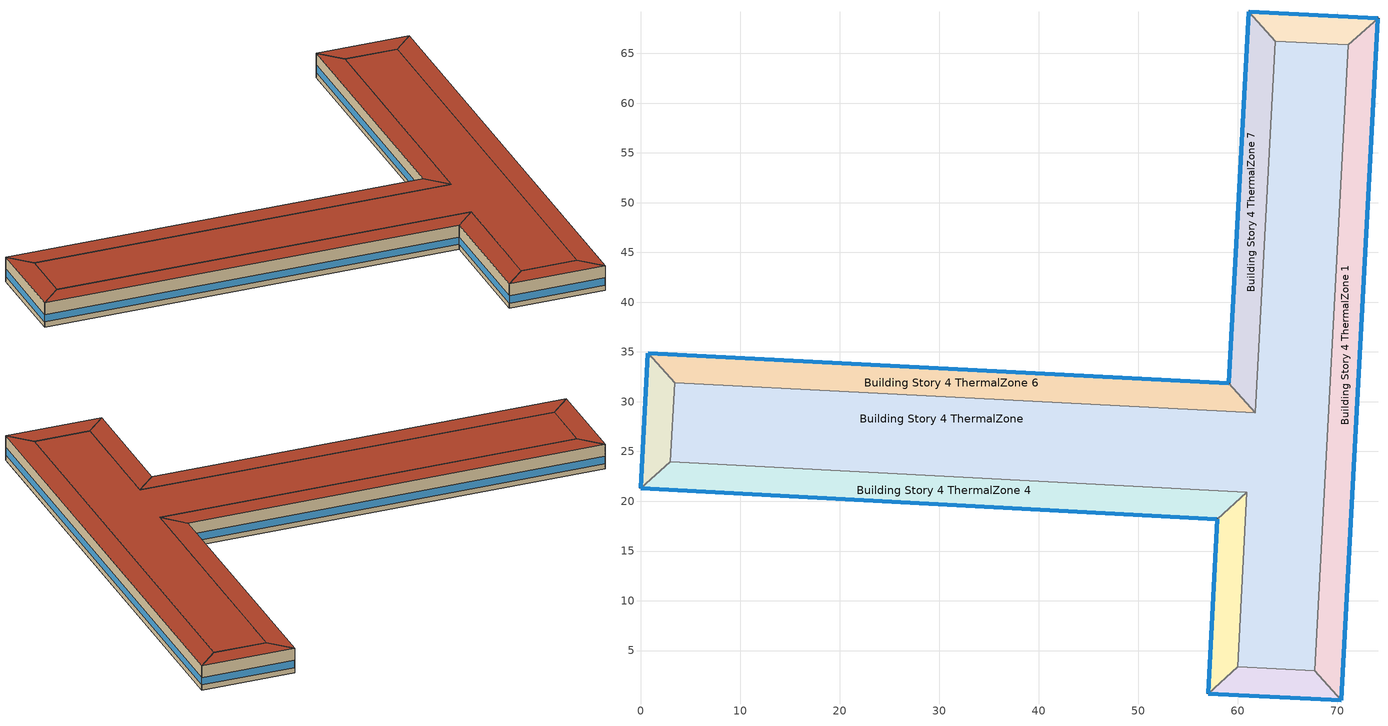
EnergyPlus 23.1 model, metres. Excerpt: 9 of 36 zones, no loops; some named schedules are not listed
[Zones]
Building Story 4 ThermalZone
 floor adiabatic (Typical Interior Ceiling): 71.13,65.85 67.74,2.97 59.99,3.35 60.92,20.89 2.98,23.99 3.43,31.9 61.79,28.9 63.8,66.22 z10.8
 wall adiabatic (Typical Interior Wall): 67.74,2.97 71.13,65.85 63.8,66.22 61.79,28.9 3.43,31.9 2.98,23.99 60.92,20.89 59.99,3.35 67.74,2.97 z10.8:14.4
 roof outside (Typical IEAD Roof R-31.25): 63.8,66.22 61.79,28.9 3.43,31.9 2.98,23.99 60.92,20.89 59.99,3.35 67.74,2.97 71.13,65.85 z14.4
Building Story 4 ThermalZone 1
 floor adiabatic (Typical Interior Ceiling): 74.1,68.52 70.42,0 67.74,2.97 71.13,65.85 z10.8
 wall outside (Typical Insulated Steel Framed Exterior Wall R-20.41): 70.42,0 74.1,68.52 z10.8:14.4
 wall adiabatic (Typical Interior Wall): 74.1,68.52 71.13,65.85 67.74,2.97 70.42,0 z10.8:14.4
 window (U 0.48 SHGC 0.40 Dbl Ref-D Clr 6mm/13mm): 70.42,0.03 74.1,68.5 z11.56:12.64
 roof outside (Typical IEAD Roof R-31.25): 71.13,65.85 67.74,2.97 70.42,0 74.1,68.52 z14.4
Building Story 4 ThermalZone 2
 floor adiabatic (Typical Interior Ceiling): 70.42,0 57.02,0.67 59.99,3.35 67.74,2.97 z10.8
 wall outside (Typical Insulated Steel Framed Exterior Wall R-20.41): 57.02,0.67 70.42,0 z10.8:14.4
 wall adiabatic (Typical Interior Wall): 70.42,0 67.74,2.97 59.99,3.35 57.02,0.67 z10.8:14.4
 window (U 0.48 SHGC 0.40 Dbl Ref-D Clr 6mm/13mm): 57.05,0.67 70.4,0 z11.56:12.65
 roof outside (Typical IEAD Roof R-31.25): 67.74,2.97 59.99,3.35 57.02,0.67 70.42,0 z14.4
Building Story 4 ThermalZone 3
 floor adiabatic (Typical Interior Ceiling): 57.02,0.67 57.94,18.21 60.92,20.89 59.99,3.35 z10.8
 wall outside (Typical Insulated Steel Framed Exterior Wall R-20.41): 57.94,18.21 57.02,0.67 z10.8:14.4
 wall adiabatic (Typical Interior Wall): 57.02,0.67 59.99,3.35 60.92,20.89 57.94,18.21 z10.8:14.4
 window (U 0.48 SHGC 0.40 Dbl Ref-D Clr 6mm/13mm): 57.94,18.19 57.02,0.69 z11.56:12.65
 roof outside (Typical IEAD Roof R-31.25): 59.99,3.35 60.92,20.89 57.94,18.21 57.02,0.67 z14.4
Building Story 4 ThermalZone 4
 floor adiabatic (Typical Interior Ceiling): 57.94,18.21 0,21.32 2.98,23.99 60.92,20.89 z10.8
 wall outside (Typical Insulated Steel Framed Exterior Wall R-20.41): 0,21.32 57.94,18.21 z10.8:14.4
 wall adiabatic (Typical Interior Wall): 57.94,18.21 60.92,20.89 2.98,23.99 0,21.32 z10.8:14.4
 window (U 0.48 SHGC 0.40 Dbl Ref-D Clr 6mm/13mm): 0.03,21.32 57.92,18.22 z11.56:12.64
 roof outside (Typical IEAD Roof R-31.25): 60.92,20.89 2.98,23.99 0,21.32 57.94,18.21 z14.4
Building Story 4 ThermalZone 5
 floor adiabatic (Typical Interior Ceiling): 0,21.32 0.75,34.87 3.43,31.9 2.98,23.99 z10.8
 wall outside (Typical Insulated Steel Framed Exterior Wall R-20.41): 0.75,34.87 0,21.32 z10.8:14.4
 wall adiabatic (Typical Interior Wall): 0,21.32 2.98,23.99 3.43,31.9 0.75,34.87 z10.8:14.4
 window (U 0.48 SHGC 0.40 Dbl Ref-D Clr 6mm/13mm): 0.75,34.85 0,21.35 z11.56:12.65
 roof outside (Typical IEAD Roof R-31.25): 2.98,23.99 3.43,31.9 0.75,34.87 0,21.32 z14.4
Building Story 4 ThermalZone 6
 floor adiabatic (Typical Interior Ceiling): 0.75,34.87 59.12,31.87 61.79,28.9 3.43,31.9 z10.8
 wall outside (Typical Insulated Steel Framed Exterior Wall R-20.41): 59.12,31.87 0.75,34.87 z10.8:14.4
 wall adiabatic (Typical Interior Wall): 0.75,34.87 3.43,31.9 61.79,28.9 59.12,31.87 z10.8:14.4
 window (U 0.48 SHGC 0.40 Dbl Ref-D Clr 6mm/13mm): 59.09,31.88 0.78,34.87 z11.56:12.64
 roof outside (Typical IEAD Roof R-31.25): 3.43,31.9 61.79,28.9 59.12,31.87 0.75,34.87 z14.4
Building Story 4 ThermalZone 7
 floor adiabatic (Typical Interior Ceiling): 59.12,31.87 61.13,69.19 63.8,66.22 61.79,28.9 z10.8
 wall outside (Typical Insulated Steel Framed Exterior Wall R-20.41): 61.13,69.19 59.12,31.87 z10.8:14.4
 wall adiabatic (Typical Interior Wall): 59.12,31.87 61.79,28.9 63.8,66.22 61.13,69.19 z10.8:14.4
 window (U 0.48 SHGC 0.40 Dbl Ref-D Clr 6mm/13mm): 61.12,69.17 59.12,31.9 z11.56:12.64
 roof outside (Typical IEAD Roof R-31.25): 61.79,28.9 63.8,66.22 61.13,69.19 59.12,31.87 z14.4
Building Story 4 ThermalZone 8
 floor adiabatic (Typical Interior Ceiling): 61.13,69.19 74.1,68.52 71.13,65.85 63.8,66.22 z10.8
 wall outside (Typical Insulated Steel Framed Exterior Wall R-20.41): 74.1,68.52 61.13,69.19 z10.8:14.4
 wall adiabatic (Typical Interior Wall): 61.13,69.19 63.8,66.22 71.13,65.85 74.1,68.52 z10.8:14.4
 window (U 0.48 SHGC 0.40 Dbl Ref-D Clr 6mm/13mm): 74.08,68.53 61.15,69.19 z11.56:12.65
 roof outside (Typical IEAD Roof R-31.25): 63.8,66.22 71.13,65.85 74.1,68.52 61.13,69.19 z14.4
[Building]
bld_24: Terrain=City
[Site:Location]
Laramie General Brees Field_WY_USA: Latitude {deg}=41.3137; Longitude {deg}=-105.578; Time Zone {hr}=-7; Elevation {m}=2215
[Site:GroundTemperature:FCfactorMethod]
8.6, 2.8, -4.1, -8.8, -2.2, 0.3, 6.7, 10.1, 16.5, 20.6, 19.2, 14.7
[Site:WaterMainsTemperature]
Calculation Method=Correlation; Annual Average Outdoor Air Temperature {C}=8.96667; Maximum Difference In Monthly Average Outdoor Air Temperatures {deltaC}=26.2
[SizingPeriod:DesignDay] Day of Month=21; Dry-Bulb Temperature Range Modifier Type=DefaultMultipliers; Humidity Condition Type=Wetbulb; Barometric Pressure {Pa}=98769; Rain Indicator=No; Snow Indicator=No; Daylight Saving Time Indicator=No; Begin Environment Reset Mode=FullResetAtBeginEnvironment
Name | Month | Day Type | Maximum Dry-Bulb Temperature {C} | Daily Dry-Bulb Temperature Range {deltaC} | Wetbulb or DewPoint at Maximum Dry-Bulb {C} | Wind Speed {m/s} | Wind Direction {deg} | Solar Model Indicator | ASHRAE Clear Sky Optical Depth for Beam Irradiance (taub) | ASHRAE Clear Sky Optical Depth for Diffuse Irradiance (taud) | Sky Clearness
Buffalo Niagara Intl Ap Ann Clg .4% Condns DB=>MWB 1 | 7 | SummerDesignDay | 30.3 | 9.3 | 21.8 | 5.7 | 240 | ASHRAETau | 0.462 | 2.001
Buffalo Niagara Intl Ap Ann Clg .4% Condns WB=>MDB 1 | 7 | SummerDesignDay | 27.8 | 9.3 | 23.8 | 5.7 | 240 | ASHRAETau | 0.462 | 2.001
Buffalo Niagara Intl Ap Ann Htg 99.6% Condns DB 1 | 1 | WinterDesignDay | -16.3 | 0 | -16.3 | 5.1 | 270 | ASHRAEClearSky |  |  | 0
[Material] Thermal Absorptance=0.9; Solar Absorptance=0.7
Name | Roughness | Thickness {m} | Conductivity {W/m-K} | Density {kg/m3} | Specific Heat {J/kg-K} | Visible Absorptance
100mm Normalweight concrete floor | MediumRough | 0.1016 | 2.31045 | 2322 | 832.557 | 0.7
25mm Stucco | Smooth | 0.0254 | 0.72 | 1856 | 840 | 0.7
5/8 in. Gypsum Board | MediumSmooth | 0.0159 | 0.16 | 800 | 1090 | 0.7
G01 13mm gypsum board | Smooth | 0.0127 | 0.160031 | 800.001 | 1090.73 | 0.5
Metal Roof Surface | Smooth | 0.0008 | 45.28 | 7824 | 500 | 0.7
Roof Membrane | VeryRough | 0.0095 | 0.16 | 1121.29 | 1460 | 0.7
Std Wood 6inch 1; Std Wood 6inch 2 | MediumSmooth | 0.15 | 0.12 | 540 | 1210 | 0.7
[Material:NoMass] Roughness=Smooth; Thermal Absorptance=0.9; Solar Absorptance=0.7
Name | Thermal Resistance {m2-K/W} | Visible Absorptance
CP02 CARPET PAD | 0.21648 | 0.8
Typical Insulation R-18.23 | 3.21036 | 0.7
Typical Insulation R-30.13 | 5.30668 | 0.7
[WindowMaterial:Gas]
AIR 13MM: Gas Type=Air; Thickness {m}=0.0127
[WindowMaterial:Glazing] Optical Data Type=SpectralAverage; Thickness {m}=0.006; Infrared Transmittance at Normal Incidence=0; Front Side Infrared Hemispherical Emissivity=0.84; Conductivity {W/m-K}=0.9; Dirt Correction Factor for Solar and Visible Transmittance=1; Solar Diffusing=No
Name | Solar Transmittance at Normal Incidence | Front Side Solar Reflectance at Normal Incidence | Back Side Solar Reflectance at Normal Incidence | Visible Transmittance at Normal Incidence | Front Side Visible Reflectance at Normal Incidence | Back Side Visible Reflectance at Normal Incidence | Back Side Infrared Hemispherical Emissivity
CLEAR 6MM | 0.775 | 0.071 | 0.071 | 0.881 | 0.08 | 0.08 | 0.84
REF D CLEAR 6MM | 0.429 | 0.308 | 0.379 | 0.334 | 0.453 | 0.505 | 0.82
[Construction]
InteriorFurnishings 1: Std Wood 6inch 1
InteriorFurnishings 2: Std Wood 6inch 2
Typical IEAD Roof R-31.25: Roof Membrane, Typical Insulation R-30.13, Metal Roof Surface
Typical Insulated Steel Framed Exterior Wall R-20.41: 25mm Stucco, 5/8 in. Gypsum Board, Typical Insulation R-18.23, 5/8 in. Gypsum Board
Typical Interior Ceiling: CP02 CARPET PAD, 100mm Normalweight concrete floor
Typical Interior Wall: G01 13mm gypsum board, G01 13mm gypsum board
U 0.48 SHGC 0.40 Dbl Ref-D Clr 6mm/13mm: REF D CLEAR 6MM, AIR 13MM, CLEAR 6MM
[Zone] Multiplier=1; Part of Total Floor Area=Yes
Building Story 4 ThermalZone; Building Story 4 ThermalZone 1; Building Story 4 ThermalZone 2; Building Story 4 ThermalZone 3; Building Story 4 ThermalZone 4; Building Story 4 ThermalZone 5; Building Story 4 ThermalZone 6; Building Story 4 ThermalZone 7; Building Story 4 ThermalZone 8
[Space] Space Type=Story Top Blended Space Type
Name | Zone
Building Story 4 Space | Building Story 4 ThermalZone
Building Story 4 Space 1 | Building Story 4 ThermalZone 1
Building Story 4 Space 2 | Building Story 4 ThermalZone 2
Building Story 4 Space 3 | Building Story 4 ThermalZone 3
Building Story 4 Space 4 | Building Story 4 ThermalZone 4
Building Story 4 Space 5 | Building Story 4 ThermalZone 5
Building Story 4 Space 6 | Building Story 4 ThermalZone 6
Building Story 4 Space 7 | Building Story 4 ThermalZone 7
Building Story 4 Space 8 | Building Story 4 ThermalZone 8
[SpaceList]
Story Top Blended Space Type: Building Story 4 Space 3, Building Story 4 Space 6, Building Story 4 Space 2, Building Story 4 Space 4, Building Story 4 Space 5, Building Story 4 Space, Building Story 4 Space 1, Building Story 4 Space 7, Building Story 4 Space 8
[InternalMass]
Name | Construction | Zone or ZoneList | Space or SpaceList | Surface Area {m2}
Building Story 4 Space 3 Office WholeBuilding - Lg Office A  - Story Top Mass; Building Story 4 Space 3 Office WholeBuilding - Lg Office C  - Story Top Mass | InteriorFurnishings 1 | Building Story 4 ThermalZone 3 | Building Story 4 Space 3 | 11.0555
Building Story 4 Space 6 Office WholeBuilding - Lg Office A  - Story Top Mass; Building Story 4 Space 6 Office WholeBuilding - Lg Office C  - Story Top Mass | InteriorFurnishings 1 | Building Story 4 ThermalZone 6 | Building Story 4 Space 6 | 36.8576
Building Story 4 Space 2 Office WholeBuilding - Lg Office A  - Story Top Mass; Building Story 4 Space 2 Office WholeBuilding - Lg Office C  - Story Top Mass | InteriorFurnishings 1 | Building Story 4 ThermalZone 2 | Building Story 4 Space 2 | 6.66757
Building Story 4 Space 4 Office WholeBuilding - Lg Office A  - Story Top Mass; Building Story 4 Space 4 Office WholeBuilding - Lg Office C  - Story Top Mass | InteriorFurnishings 1 | Building Story 4 ThermalZone 4 | Building Story 4 Space 4 | 36.5251
Building Story 4 Space 5 Office WholeBuilding - Lg Office A  - Story Top Mass; Building Story 4 Space 5 Office WholeBuilding - Lg Office C  - Story Top Mass | InteriorFurnishings 1 | Building Story 4 ThermalZone 5 | Building Story 4 Space 5 | 6.76804
Building Story 4 Space Office WholeBuilding - Lg Office A  - Story Top Mass; Building Story 4 Space Office WholeBuilding - Lg Office C  - Story Top Mass | InteriorFurnishings 1 | Building Story 4 ThermalZone | Building Story 4 Space | 208.414
Building Story 4 Space 1 Office WholeBuilding - Lg Office A  - Story Top Mass; Building Story 4 Space 1 Office WholeBuilding - Lg Office C  - Story Top Mass | InteriorFurnishings 1 | Building Story 4 ThermalZone 1 | Building Story 4 Space 1 | 41.4422
Building Story 4 Space 7 Office WholeBuilding - Lg Office A  - Story Top Mass; Building Story 4 Space 7 Office WholeBuilding - Lg Office C  - Story Top Mass | InteriorFurnishings 1 | Building Story 4 ThermalZone 7 | Building Story 4 Space 7 | 23.558
Building Story 4 Space 8 Office WholeBuilding - Lg Office A  - Story Top Mass; Building Story 4 Space 8 Office WholeBuilding - Lg Office C  - Story Top Mass | InteriorFurnishings 1 | Building Story 4 ThermalZone 8 | Building Story 4 Space 8 | 6.40173
Building Story 4 Space 3 Office WholeBuilding - Lg Office A end_a - Story Top Mass; Building Story 4 Space 3 Office WholeBuilding - Lg Office A end_b - Story Top Mass; Building Story 4 Space 3 Office WholeBuilding - Lg Office C end_a - Story Top Mass; Building Story 4 Space 3 Office WholeBuilding - Lg Office C end_b - Story Top Mass | InteriorFurnishings 1 | Building Story 4 ThermalZone 3 | Building Story 4 Space 3 | 1.22373
Building Story 4 Space 6 Office WholeBuilding - Lg Office A end_a - Story Top Mass; Building Story 4 Space 6 Office WholeBuilding - Lg Office A end_b - Story Top Mass; Building Story 4 Space 6 Office WholeBuilding - Lg Office C end_a - Story Top Mass; Building Story 4 Space 6 Office WholeBuilding - Lg Office C end_b - Story Top Mass | InteriorFurnishings 1 | Building Story 4 ThermalZone 6 | Building Story 4 Space 6 | 4.07976
Building Story 4 Space 2 Office WholeBuilding - Lg Office A end_a - Story Top Mass; Building Story 4 Space 2 Office WholeBuilding - Lg Office A end_b - Story Top Mass; Building Story 4 Space 2 Office WholeBuilding - Lg Office C end_a - Story Top Mass; Building Story 4 Space 2 Office WholeBuilding - Lg Office C end_b - Story Top Mass | InteriorFurnishings 1 | Building Story 4 ThermalZone 2 | Building Story 4 Space 2 | 0.738032
Building Story 4 Space 4 Office WholeBuilding - Lg Office A end_a - Story Top Mass; Building Story 4 Space 4 Office WholeBuilding - Lg Office A end_b - Story Top Mass; Building Story 4 Space 4 Office WholeBuilding - Lg Office C end_a - Story Top Mass; Building Story 4 Space 4 Office WholeBuilding - Lg Office C end_b - Story Top Mass | InteriorFurnishings 1 | Building Story 4 ThermalZone 4 | Building Story 4 Space 4 | 4.04296
Building Story 4 Space 5 Office WholeBuilding - Lg Office A end_a - Story Top Mass; Building Story 4 Space 5 Office WholeBuilding - Lg Office A end_b - Story Top Mass; Building Story 4 Space 5 Office WholeBuilding - Lg Office C end_a - Story Top Mass; Building Story 4 Space 5 Office WholeBuilding - Lg Office C end_b - Story Top Mass | InteriorFurnishings 1 | Building Story 4 ThermalZone 5 | Building Story 4 Space 5 | 0.749153
Building Story 4 Space Office WholeBuilding - Lg Office A end_a - Story Top Mass; Building Story 4 Space Office WholeBuilding - Lg Office A end_b - Story Top Mass; Building Story 4 Space Office WholeBuilding - Lg Office C end_a - Story Top Mass; Building Story 4 Space Office WholeBuilding - Lg Office C end_b - Story Top Mass | InteriorFurnishings 1 | Building Story 4 ThermalZone | Building Story 4 Space | 23.0693
Building Story 4 Space 1 Office WholeBuilding - Lg Office A end_a - Story Top Mass; Building Story 4 Space 1 Office WholeBuilding - Lg Office A end_b - Story Top Mass; Building Story 4 Space 1 Office WholeBuilding - Lg Office C end_a - Story Top Mass; Building Story 4 Space 1 Office WholeBuilding - Lg Office C end_b - Story Top Mass | InteriorFurnishings 1 | Building Story 4 ThermalZone 1 | Building Story 4 Space 1 | 4.58723
Building Story 4 Space 7 Office WholeBuilding - Lg Office A end_a - Story Top Mass; Building Story 4 Space 7 Office WholeBuilding - Lg Office A end_b - Story Top Mass; Building Story 4 Space 7 Office WholeBuilding - Lg Office C end_a - Story Top Mass; Building Story 4 Space 7 Office WholeBuilding - Lg Office C end_b - Story Top Mass | InteriorFurnishings 1 | Building Story 4 ThermalZone 7 | Building Story 4 Space 7 | 2.60763
Building Story 4 Space 8 Office WholeBuilding - Lg Office A end_a - Story Top Mass; Building Story 4 Space 8 Office WholeBuilding - Lg Office A end_b - Story Top Mass; Building Story 4 Space 8 Office WholeBuilding - Lg Office C end_a - Story Top Mass; Building Story 4 Space 8 Office WholeBuilding - Lg Office C end_b - Story Top Mass | InteriorFurnishings 1 | Building Story 4 ThermalZone 8 | Building Story 4 Space 8 | 0.708606
Building Story 4 Space 3 Office WholeBuilding - Lg Office B  - Story Top Mass | InteriorFurnishings 1 | Building Story 4 ThermalZone 3 | Building Story 4 Space 3 | 59.2149
Building Story 4 Space 6 Office WholeBuilding - Lg Office B  - Story Top Mass | InteriorFurnishings 1 | Building Story 4 ThermalZone 6 | Building Story 4 Space 6 | 197.416
Building Story 4 Space 2 Office WholeBuilding - Lg Office B  - Story Top Mass | InteriorFurnishings 1 | Building Story 4 ThermalZone 2 | Building Story 4 Space 2 | 35.7126
Building Story 4 Space 4 Office WholeBuilding - Lg Office B  - Story Top Mass | InteriorFurnishings 1 | Building Story 4 ThermalZone 4 | Building Story 4 Space 4 | 195.635
Building Story 4 Space 5 Office WholeBuilding - Lg Office B  - Story Top Mass | InteriorFurnishings 1 | Building Story 4 ThermalZone 5 | Building Story 4 Space 5 | 36.2508
Building Story 4 Space Office WholeBuilding - Lg Office B  - Story Top Mass | InteriorFurnishings 1 | Building Story 4 ThermalZone | Building Story 4 Space | 1116.3
Building Story 4 Space 1 Office WholeBuilding - Lg Office B  - Story Top Mass | InteriorFurnishings 1 | Building Story 4 ThermalZone 1 | Building Story 4 Space 1 | 221.972
Building Story 4 Space 7 Office WholeBuilding - Lg Office B  - Story Top Mass | InteriorFurnishings 1 | Building Story 4 ThermalZone 7 | Building Story 4 Space 7 | 126.181
Building Story 4 Space 8 Office WholeBuilding - Lg Office B  - Story Top Mass | InteriorFurnishings 1 | Building Story 4 ThermalZone 8 | Building Story 4 Space 8 | 34.2888
Building Story 4 Space 3 Office WholeBuilding - Lg Office B end_a - Story Top Mass; Building Story 4 Space 3 Office WholeBuilding - Lg Office B end_b - Story Top Mass | InteriorFurnishings 1 | Building Story 4 ThermalZone 3 | Building Story 4 Space 3 | 6.55448
Building Story 4 Space 6 Office WholeBuilding - Lg Office B end_a - Story Top Mass; Building Story 4 Space 6 Office WholeBuilding - Lg Office B end_b - Story Top Mass | InteriorFurnishings 1 | Building Story 4 ThermalZone 6 | Building Story 4 Space 6 | 21.8519
Building Story 4 Space 2 Office WholeBuilding - Lg Office B end_a - Story Top Mass; Building Story 4 Space 2 Office WholeBuilding - Lg Office B end_b - Story Top Mass | InteriorFurnishings 1 | Building Story 4 ThermalZone 2 | Building Story 4 Space 2 | 3.95302
Building Story 4 Space 4 Office WholeBuilding - Lg Office B end_a - Story Top Mass; Building Story 4 Space 4 Office WholeBuilding - Lg Office B end_b - Story Top Mass | InteriorFurnishings 1 | Building Story 4 ThermalZone 4 | Building Story 4 Space 4 | 21.6548
Building Story 4 Space 5 Office WholeBuilding - Lg Office B end_a - Story Top Mass; Building Story 4 Space 5 Office WholeBuilding - Lg Office B end_b - Story Top Mass | InteriorFurnishings 1 | Building Story 4 ThermalZone 5 | Building Story 4 Space 5 | 4.01259
Building Story 4 Space Office WholeBuilding - Lg Office B end_a - Story Top Mass; Building Story 4 Space Office WholeBuilding - Lg Office B end_b - Story Top Mass | InteriorFurnishings 1 | Building Story 4 ThermalZone | Building Story 4 Space | 123.563
Building Story 4 Space 1 Office WholeBuilding - Lg Office B end_a - Story Top Mass; Building Story 4 Space 1 Office WholeBuilding - Lg Office B end_b - Story Top Mass | InteriorFurnishings 1 | Building Story 4 ThermalZone 1 | Building Story 4 Space 1 | 24.57
Building Story 4 Space 7 Office WholeBuilding - Lg Office B end_a - Story Top Mass; Building Story 4 Space 7 Office WholeBuilding - Lg Office B end_b - Story Top Mass | InteriorFurnishings 1 | Building Story 4 ThermalZone 7 | Building Story 4 Space 7 | 13.9669
Building Story 4 Space 8 Office WholeBuilding - Lg Office B end_a - Story Top Mass; Building Story 4 Space 8 Office WholeBuilding - Lg Office B end_b - Story Top Mass | InteriorFurnishings 1 | Building Story 4 ThermalZone 8 | Building Story 4 Space 8 | 3.79542
Building Story 4 Space Mass | InteriorFurnishings 2 | Building Story 4 ThermalZone | Building Story 4 Space | 1872.53
Building Story 4 Space 1 Mass | InteriorFurnishings 2 | Building Story 4 ThermalZone 1 | Building Story 4 Space 1 | 372.345
Building Story 4 Space 2 Mass | InteriorFurnishings 2 | Building Story 4 ThermalZone 2 | Building Story 4 Space 2 | 59.906
Building Story 4 Space 3 Mass | InteriorFurnishings 2 | Building Story 4 ThermalZone 3 | Building Story 4 Space 3 | 99.3297
Building Story 4 Space 4 Mass | InteriorFurnishings 2 | Building Story 4 ThermalZone 4 | Building Story 4 Space 4 | 328.166
Building Story 4 Space 5 Mass | InteriorFurnishings 2 | Building Story 4 ThermalZone 5 | Building Story 4 Space 5 | 60.8087
Building Story 4 Space 6 Mass | InteriorFurnishings 2 | Building Story 4 ThermalZone 6 | Building Story 4 Space 6 | 331.154
Building Story 4 Space 7 Mass | InteriorFurnishings 2 | Building Story 4 ThermalZone 7 | Building Story 4 Space 7 | 211.661
Building Story 4 Space 8 Mass | InteriorFurnishings 2 | Building Story 4 ThermalZone 8 | Building Story 4 Space 8 | 57.5175
[Lights]
Office WholeBuilding - Lg Office Lights 2: Zone or ZoneList or Space or SpaceList=Story Top Blended Space Type; Schedule=OfficeLarge BLDG_LIGHT_SCH_2013; Design Level Calculation Method=Watts/Area; Watts per Zone Floor Area {W/m2}=8.82641; Return Air Fraction=0; Fraction Radiant=0.7; Fraction Visible=0.2; Fraction Replaceable=1
[People]
Office WholeBuilding - Lg Office People 2: Zone or ZoneList or Space or SpaceList=Story Top Blended Space Type; Number of People Schedule=OfficeLarge BLDG_OCC_SCH; Number of People Calculation Method=People/Area; People per Floor Area {person/m2}=0.0538196; Fraction Radiant=0.3; Activity Level Schedule=OfficeLarge ACTIVITY_SCH; Enable ASHRAE 55 Comfort Warnings=Yes; Mean Radiant Temperature Calculation Type=ZoneAveraged; Work Efficiency Schedule=Work Efficiency Schedule; Clothing Insulation Schedule=Clothing Schedule; Air Velocity Schedule=Air Velocity Schedule; Thermal Comfort Model 1 Type=Fanger
[ElectricEquipment]
Office WholeBuilding - Lg Office Elec Equip 2: Zone or ZoneList or Space or SpaceList=Story Top Blended Space Type; Schedule=OfficeLarge BLDG_EQUIP_SCH; Design Level Calculation Method=Watts/Area; Watts per Zone Floor Area {W/m2}=8.07007; Fraction Latent=0; Fraction Radiant=0.5; Fraction Lost=0
[ZoneInfiltration:DesignFlowRate] Zone or ZoneList or Space or SpaceList=Story Top Blended Space Type; Schedule=Always On Discrete; Design Flow Rate Calculation Method=Flow/ExteriorArea; Constant Term Coefficient=0; Temperature Term Coefficient=0; Velocity Term Coefficient=0.224; Velocity Squared Term Coefficient=0
Name | Flow Rate per Exterior Surface Area {m3/s-m2}
Office WholeBuilding - Lg Office A  - Story Top Infiltration; Office WholeBuilding - Lg Office C  - Story Top Infiltration | 3.24575e-05
Office WholeBuilding - Lg Office A end_a - Story Top Infiltration; Office WholeBuilding - Lg Office A end_b - Story Top Infiltration; Office WholeBuilding - Lg Office C end_a - Story Top Infiltration; Office WholeBuilding - Lg Office C end_b - Story Top Infiltration | 7.18543e-06
Office WholeBuilding - Lg Office B end_a - Story Top Infiltration; Office WholeBuilding - Lg Office B end_b - Story Top Infiltration | 1.92432e-05
[Daylighting:Controls] Lighting Control Type=Stepped; Minimum Input Power Fraction for Continuous or ContinuousOff Dimming Control=0.3; Minimum Light Output Fraction for Continuous or ContinuousOff Dimming Control=0.2; Number of Stepped Control Steps=3; Probability Lighting will be Reset When Needed in Manual Stepped Control=1; Glare Calculation Azimuth Angle of View Direction Clockwise from Zone y-Axis {deg}=-0; Maximum Allowable Discomfort Glare Index=22; Illuminance Setpoint at Reference Point 1 {lux}=377
Name | Zone or Space | Glare Calculation Daylighting Reference Point | Daylighting Reference Point 1 | Fraction of Lights Controlled by Reference Point 1 | Daylighting Reference Point 2 | Fraction of Lights Controlled by Reference Point 2 | Illuminance Setpoint at Reference Point 2 {lux}
Building Story 4 ThermalZone 1 DaylightingControls | Building Story 4 ThermalZone 1 | Building Story 4 Space 1 Daylt Sensor 1 | Building Story 4 Space 1 Daylt Sensor 1 | 0.449 | Building Story 4 Space 1 Daylt Sensor 2 | 0.108 | 377
Building Story 4 ThermalZone 2 DaylightingControls | Building Story 4 ThermalZone 2 | Building Story 4 Space 2 Daylt Sensor 1 | Building Story 4 Space 2 Daylt Sensor 1 | 0.485
Building Story 4 ThermalZone 3 DaylightingControls | Building Story 4 ThermalZone 3 | Building Story 4 Space 3 Daylt Sensor 1 | Building Story 4 Space 3 Daylt Sensor 1 | 0.438 | Building Story 4 Space 3 Daylt Sensor 2 | 0.102 | 377
Building Story 4 ThermalZone 4 DaylightingControls | Building Story 4 ThermalZone 4 | Building Story 4 Space 4 Daylt Sensor 1 | Building Story 4 Space 4 Daylt Sensor 1 | 0.441 | Building Story 4 Space 4 Daylt Sensor 2 | 0.109 | 377
Building Story 4 ThermalZone 5 DaylightingControls | Building Story 4 ThermalZone 5 | Building Story 4 Space 5 Daylt Sensor 1 | Building Story 4 Space 5 Daylt Sensor 1 | 0.484
Building Story 4 ThermalZone 6 DaylightingControls | Building Story 4 ThermalZone 6 | Building Story 4 Space 6 Daylt Sensor 1 | Building Story 4 Space 6 Daylt Sensor 1 | 0.44 | Building Story 4 Space 6 Daylt Sensor 2 | 0.109 | 377
Building Story 4 ThermalZone 7 DaylightingControls | Building Story 4 ThermalZone 7 | Building Story 4 Space 7 Daylt Sensor 1 | Building Story 4 Space 7 Daylt Sensor 1 | 0.44 | Building Story 4 Space 7 Daylt Sensor 2 | 0.107 | 377
Building Story 4 ThermalZone 8 DaylightingControls | Building Story 4 ThermalZone 8 | Building Story 4 Space 8 Daylt Sensor 1 | Building Story 4 Space 8 Daylt Sensor 1 | 0.487
[AvailabilityManager:NightCycle] Applicability Schedule=Always On Discrete; Control Type=CycleOnAny; Thermostat Tolerance {deltaC}=1.9999; Cycling Run Time Control Type=Thermostat; Cycling Run Time {s}=1800
Name | Fan Schedule
Availability Manager Night Cycle 1 | 9 Zone PVAV Occ Sch
Availability Manager Night Cycle 2 | 9 Zone PVAV 1 Occ Sch
Availability Manager Night Cycle 3 | 9 Zone PVAV 2 Occ Sch
Availability Manager Night Cycle 4 | 9 Zone PVAV 3 Occ Sch
[AvailabilityManager:Scheduled] Schedule=Always On Discrete
9 Zone PVAV OA System Availability Manager; 9 Zone PVAV 1 OA System Availability Manager; 9 Zone PVAV 2 OA System Availability Manager; 9 Zone PVAV 3 OA System Availability Manager
[Exterior:Lights] Control Option=AstronomicalClock
Name | Schedule | Design Level {W}
Building Facades | Schedule Ruleset 1 | 827.569
Main Entries | Schedule Ruleset 2 | 350.654
Other Doors | Schedule Ruleset 2 | 331.66
Parking Areas and Drives | Schedule Ruleset 2 | 6977.51
[EnergyManagementSystem:Sensor]
Name | Output:Variable or Output:Meter Index Key | Output:Variable or Output:Meter
Ele_Sen | Whole Building | Facility Total Purchased Electricity Energy
Fut_Sen | NYSTc 2030 Future Hourly Emissions Sch | Schedule Value
His_Sen | New York 2019 Historical Hourly Emissions Sch | Schedule Value
Mains_Water_Temp_Sen | Environment | Site Mains Water Temperature
OAT; OAT_1; OAT_2; OAT_3 | Environment | Site Outdoor Air Drybulb Temperature
[EnergyManagementSystem:Actuator] Actuated Component Control Type=Schedule Value
Name | Actuated Component Unique | Actuated Component Type
Mains_Water_Temp_Act | Mains Water Temperature | Schedule:Constant
SYS9ZonePVAV1ClgSch0; SYS9ZonePVAVClgSch0 | SchoolSecondary CLGSETP_SCH_NO_SETBACK | Schedule:Year
SYS9ZonePVAV1HtgSch0 | SchoolSecondary HTGSETP_SCH_YES_OPTIMUM | Schedule:Year
SYS9ZonePVAV2ClgSch0; SYS9ZonePVAV3ClgSch0 | OfficeLarge CLGSETP_SCH_NO_SETBACK | Schedule:Year
SYS9ZonePVAV2HtgSch0; SYS9ZonePVAV3HtgSch0 | OfficeLarge HTGSETP_SCH_YES_OPTIMUM | Schedule:Year
SYS9ZonePVAVHtgSch0 | SchoolSecondary HTGSETP_SCH_PSZ_AC | Schedule:Year
[EnergyManagementSystem:Program]
Emissions_Calc_Prgm: SET fut_hr_val = Fut_Sen; SET his_hr_val = His_Sen; SET fut_yr_val = 92; SET his_yr_val = 583; SET elec = Ele_Sen; SET conv = 1000000 * 60 * 60; SET conv_kg_mt = 0.001; SET fut_hr = (fut_hr_val * elec / conv) * conv_kg_mt; SET his_hr = (his_hr_val * elec / conv) * conv_kg_mt; SET fut_yr = (fut_yr_val * elec / conv) * conv_kg_mt; SET his_yr = (his_yr_val * elec / conv) * conv_kg_mt; SET fut_hr_intensity = fut_hr * 1000 / 73053.58754124813; SET his_hr_intensity = his_hr * 1000 / 73053.58754124813; SET fut_yr_intensity = fut_yr * 1000 / 73053.58754124813; SET his_yr_intensity = his_yr * 1000 / 73053.58754124813
Mains_Water_Prg: SET Mains_Water_Temp_Act = Mains_Water_Temp_Sen
SYS9ZonePVAV1OptimumStartProg0: IF DaylightSavings==0 && DayOfWeek>1 && Hour==5 && OAT_1<23.9 && OAT_1>1.7; SET SYS9ZonePVAV1ClgSch0 = 29.4; SET SYS9ZonePVAV1HtgSch0 = 15.6; ELSEIF DaylightSavings==0 && DayOfWeek==1 && Hour==7 && OAT_1<23.9 && OAT_1>1.7; SET SYS9ZonePVAV1ClgSch0 = 29.4; SET SYS9ZonePVAV1HtgSch0 = 15.6; ELSEIF DaylightSavings==1 && DayOfWeek>1 && Hour==4 && OAT_1<23.9 && OAT_1>1.7; SET SYS9ZonePVAV1ClgSch0 = 29.4; SET SYS9ZonePVAV1HtgSch0 = 15.6; ELSEIF DaylightSavings==1 && DayOfWeek==1 && Hour==6 && OAT_1<23.9 && OAT_1>1.7; SET SYS9ZonePVAV1ClgSch0 = 29.4; SET SYS9ZonePVAV1HtgSch0 = 15.6; ELSE; SET SYS9ZonePVAV1ClgSch0 = NULL; SET SYS9ZonePVAV1HtgSch0 = NULL; ENDIF
SYS9ZonePVAV2OptimumStartProg0: IF DaylightSavings==0 && DayOfWeek>1 && Hour==5 && OAT_2<23.9 && OAT_2>1.7; SET SYS9ZonePVAV2ClgSch0 = 29.4; SET SYS9ZonePVAV2HtgSch0 = 15.6; ELSEIF DaylightSavings==0 && DayOfWeek==1 && Hour==7 && OAT_2<23.9 && OAT_2>1.7; SET SYS9ZonePVAV2ClgSch0 = 29.4; SET SYS9ZonePVAV2HtgSch0 = 15.6; ELSEIF DaylightSavings==1 && DayOfWeek>1 && Hour==4 && OAT_2<23.9 && OAT_2>1.7; SET SYS9ZonePVAV2ClgSch0 = 29.4; SET SYS9ZonePVAV2HtgSch0 = 15.6; ELSEIF DaylightSavings==1 && DayOfWeek==1 && Hour==6 && OAT_2<23.9 && OAT_2>1.7; SET SYS9ZonePVAV2ClgSch0 = 29.4; SET SYS9ZonePVAV2HtgSch0 = 15.6; ELSE; SET SYS9ZonePVAV2ClgSch0 = NULL; SET SYS9ZonePVAV2HtgSch0 = NULL; ENDIF
SYS9ZonePVAV3OptimumStartProg0: IF DaylightSavings==0 && DayOfWeek>1 && Hour==5 && OAT_3<23.9 && OAT_3>1.7; SET SYS9ZonePVAV3ClgSch0 = 29.4; SET SYS9ZonePVAV3HtgSch0 = 15.6; ELSEIF DaylightSavings==0 && DayOfWeek==1 && Hour==7 && OAT_3<23.9 && OAT_3>1.7; SET SYS9ZonePVAV3ClgSch0 = 29.4; SET SYS9ZonePVAV3HtgSch0 = 15.6; ELSEIF DaylightSavings==1 && DayOfWeek>1 && Hour==4 && OAT_3<23.9 && OAT_3>1.7; SET SYS9ZonePVAV3ClgSch0 = 29.4; SET SYS9ZonePVAV3HtgSch0 = 15.6; ELSEIF DaylightSavings==1 && DayOfWeek==1 && Hour==6 && OAT_3<23.9 && OAT_3>1.7; SET SYS9ZonePVAV3ClgSch0 = 29.4; SET SYS9ZonePVAV3HtgSch0 = 15.6; ELSE; SET SYS9ZonePVAV3ClgSch0 = NULL; SET SYS9ZonePVAV3HtgSch0 = NULL; ENDIF
SYS9ZonePVAVOptimumStartProg0: IF DaylightSavings==0 && DayOfWeek>1 && Hour==5 && OAT<23.9 && OAT>1.7; SET SYS9ZonePVAVClgSch0 = 29.4; SET SYS9ZonePVAVHtgSch0 = 15.6; ELSEIF DaylightSavings==0 && DayOfWeek==1 && Hour==7 && OAT<23.9 && OAT>1.7; SET SYS9ZonePVAVClgSch0 = 29.4; SET SYS9ZonePVAVHtgSch0 = 15.6; ELSEIF DaylightSavings==1 && DayOfWeek>1 && Hour==4 && OAT<23.9 && OAT>1.7; SET SYS9ZonePVAVClgSch0 = 29.4; SET SYS9ZonePVAVHtgSch0 = 15.6; ELSEIF DaylightSavings==1 && DayOfWeek==1 && Hour==6 && OAT<23.9 && OAT>1.7; SET SYS9ZonePVAVClgSch0 = 29.4; SET SYS9ZonePVAVHtgSch0 = 15.6; ELSE; SET SYS9ZonePVAVClgSch0 = NULL; SET SYS9ZonePVAVHtgSch0 = NULL; ENDIF
[EnergyManagementSystem:ProgramCallingManager]
Emissions Calc Prgm: EndOfSystemTimestepBeforeHVACReporting; Emissions_Calc_Prgm
Mains_Water_Prg_Mgr: BeginTimestepBeforePredictor; Mains_Water_Prg
SYS9ZonePVAV1OptimumStartCallingManager0: BeginTimestepBeforePredictor; SYS9ZonePVAV1OptimumStartProg0
SYS9ZonePVAV2OptimumStartCallingManager0: BeginTimestepBeforePredictor; SYS9ZonePVAV2OptimumStartProg0
SYS9ZonePVAV3OptimumStartCallingManager0: BeginTimestepBeforePredictor; SYS9ZonePVAV3OptimumStartProg0
SYS9ZonePVAVOptimumStartCallingManager0: BeginTimestepBeforePredictor; SYS9ZonePVAVOptimumStartProg0
[EnergyManagementSystem:OutputVariable] Type of Data in Variable=Summed; Update Frequency=SystemTimestep; EMS Program or Subroutine=Emissions_Calc_Prgm
Name | EMS Variable | Units
Future_Annual_Electricity_Emissions | fut_yr | mt
Future_Annual_Electricity_Emissions_Intensity | fut_yr_intensity | kg/ft2
Future_Hourly_Electricity_Emissions | fut_hr | mt
Future_Hourly_Electricity_Emissions_Intensity | fut_hr_intensity | kg/ft2
Historical_Annual_Electricity_Emissions | his_yr | mt
Historical_Annual_Electricity_Emissions_Intensity | his_yr_intensity | kg/ft2
Historical_Hourly_Electricity_Emissions | his_hr | mt
Historical_Hourly_Electricity_Emissions_Intensity | his_hr_intensity | kg/ft2
[Schedule:Day:Interval]
OfficeLarge BLDG_LIGHT_SCH_2013 Default: No, 05:00, 0.05, 18:00, 0.0452801, 24:00, 0.05
OfficeLarge BLDG_LIGHT_SCH_2013 Wkdy Day: No, 05:00, 0.05, 06:00, 0.1, 07:00, 0.0905601, 08:00, 0.27168, 17:00, 0.815041, 18:00, 0.452801, 20:00, 0.27168, 22:00, 0.18112, 23:00, 0.0905601, 24:00, 0.0452801
OfficeLarge BLDG_LIGHT_SCH_2013 Sat Day: No, 06:00, 0.05, 08:00, 0.0905601, 12:00, 0.27168, 17:00, 0.13584, 19:00, 0.0452801, 24:00, 0.05
OfficeLarge BLDG_LIGHT_SCH_2013 Summer Design Day; Clothing Schedule Default Winter Clothes; 9 Zone PVAV Occ Sch Summer Design Day; 9 Zone PVAV Occ Sch Winter Design Day; 9 Zone PVAV 1 Occ Sch Summer Design Day; 9 Zone PVAV 1 Occ Sch Winter Design Day; OfficeLarge BLDG_EQUIP_SCH Summer Design Day; 9 Zone PVAV 2 Occ Sch Summer Design Day; 9 Zone PVAV 2 Occ Sch Winter Design Day; 9 Zone PVAV 3 Occ Sch Summer Design Day; 9 Zone PVAV 3 Occ Sch Winter Design Day: No, 24:00, 1
OfficeLarge BLDG_LIGHT_SCH_2013 Winter Design Day; Work Efficiency Schedule Default; 9 Zone PVAV Occ Sch Sunday; 9 Zone PVAV 1 Occ Sch Sunday; OfficeLarge BLDG_OCC_SCH Winter Design Day; OfficeLarge BLDG_EQUIP_SCH Winter Design Day; 9 Zone PVAV 2 Occ Sch Sunday; 9 Zone PVAV 3 Occ Sch Sunday: No, 24:00, 0
Air Velocity Schedule Default: No, 24:00, 0.2
SchoolSecondary CLGSETP_SCH_NO_SETBACK Default; SchoolSecondary CLGSETP_SCH_NO_SETBACK Summer Design Day: No, 24:00, 24
SchoolSecondary CLGSETP_SCH_NO_SETBACK Winter Design Day: No, 24:00, 29.44
9 Zone PVAV Occ Sch Default; 9 Zone PVAV Occ Sch Tuesday; 9 Zone PVAV Occ Sch Wednesday; 9 Zone PVAV Occ Sch Thursday; 9 Zone PVAV Occ Sch Friday; 9 Zone PVAV Occ Sch Friday 2; 9 Zone PVAV Occ Sch Monday 2; 9 Zone PVAV Occ Sch Tuesday 2; 9 Zone PVAV Occ Sch Wednesday 2; 9 Zone PVAV Occ Sch Thursday 2; 9 Zone PVAV 1 Occ Sch Default: No, 08:00, 0, 21:00, 1, 24:00, 0
9 Zone PVAV Occ Sch Monday 1; 9 Zone PVAV Occ Sch Tuesday 1; 9 Zone PVAV Occ Sch Wednesday 1; 9 Zone PVAV Occ Sch Thursday 1; 9 Zone PVAV Occ Sch Friday 1: No, 08:00, 0, 19:00, 1, 24:00, 0
SchoolSecondary HTGSETP_SCH_YES_OPTIMUM Default: No, 24:00, 15.6
SchoolSecondary HTGSETP_SCH_YES_OPTIMUM Wkdy Day: No, 06:00, 15.6, 07:00, 17.8, 08:00, 20, 21:00, 21, 24:00, 15.6
OfficeLarge BLDG_OCC_SCH Default: No, 06:00, 0, 18:00, 0.05, 24:00, 0
OfficeLarge BLDG_OCC_SCH Wkdy Day: No, 06:00, 0, 07:00, 0.1, 08:00, 0.2, 12:00, 0.95, 13:00, 0.5, 17:00, 0.95, 18:00, 0.3, 22:00, 0.1, 24:00, 0.05
OfficeLarge BLDG_OCC_SCH Sat Day: No, 06:00, 0, 08:00, 0.1, 12:00, 0.3, 17:00, 0.1, 19:00, 0.05, 24:00, 0
OfficeLarge BLDG_OCC_SCH Summer Design Day: No, 06:00, 0, 22:00, 1, 24:00, 0.05
OfficeLarge ACTIVITY_SCH Default; OfficeLarge ACTIVITY_SCH Summer Design Day; OfficeLarge ACTIVITY_SCH Winter Design Day: No, 24:00, 120
OfficeLarge BLDG_EQUIP_SCH Default: No, 24:00, 0.3
OfficeLarge BLDG_EQUIP_SCH Wkdy Day: No, 08:00, 0.4, 12:00, 0.9, 13:00, 0.8, 17:00, 0.9, 18:00, 0.5, 24:00, 0.4
OfficeLarge BLDG_EQUIP_SCH Sat Day: No, 06:00, 0.3, 08:00, 0.4, 12:00, 0.5, 17:00, 0.35, 24:00, 0.3
9 Zone PVAV 2 Occ Sch Default: No, 08:00, 0, 18:00, 1, 24:00, 0
9 Zone PVAV 3 Occ Sch Default: No, 07:00, 0, 18:00, 1, 24:00, 0
9 Zone PVAV 3 Occ Sch Saturday: No, 08:00, 0, 12:00, 1, 24:00, 0
Schedule Day 103: No, 06:00, 0, 24:00, 1
Schedule Day 104: No, 06:00, 0.7, 24:00, 1
[Schedule:Week:Daily]
OfficeLarge BLDG_LIGHT_SCH_2013 Week Rule - Jan1-Dec31: OfficeLarge BLDG_LIGHT_SCH_2013 Default, OfficeLarge BLDG_LIGHT_SCH_2013 Wkdy Day, OfficeLarge BLDG_LIGHT_SCH_2013 Wkdy Day, OfficeLarge BLDG_LIGHT_SCH_2013 Wkdy Day, OfficeLarge BLDG_LIGHT_SCH_2013 Wkdy Day, OfficeLarge BLDG_LIGHT_SCH_2013 Wkdy Day, OfficeLarge BLDG_LIGHT_SCH_2013 Sat Day, OfficeLarge BLDG_LIGHT_SCH_2013 Default, OfficeLarge BLDG_LIGHT_SCH_2013 Summer Design Day, OfficeLarge BLDG_LIGHT_SCH_2013 Winter Design Day, OfficeLarge BLDG_LIGHT_SCH_2013 Default, OfficeLarge BLDG_LIGHT_SCH_2013 Default
Work Efficiency Schedule Week Rule - Jan1-Dec31: Work Efficiency Schedule Default, Work Efficiency Schedule Default, Work Efficiency Schedule Default, Work Efficiency Schedule Default, Work Efficiency Schedule Default, Work Efficiency Schedule Default, Work Efficiency Schedule Default, Work Efficiency Schedule Default, Work Efficiency Schedule Default, Work Efficiency Schedule Default, Work Efficiency Schedule Default, Work Efficiency Schedule Default
Clothing Schedule Week Rule - Jan1-Dec31: Clothing Schedule Default Winter Clothes, Clothing Schedule Default Winter Clothes, Clothing Schedule Default Winter Clothes, Clothing Schedule Default Winter Clothes, Clothing Schedule Default Winter Clothes, Clothing Schedule Default Winter Clothes, Clothing Schedule Default Winter Clothes, Clothing Schedule Default Winter Clothes, Clothing Schedule Default Winter Clothes, Clothing Schedule Default Winter Clothes, Clothing Schedule Default Winter Clothes, Clothing Schedule Default Winter Clothes
Air Velocity Schedule Week Rule - Jan1-Dec31: Air Velocity Schedule Default, Air Velocity Schedule Default, Air Velocity Schedule Default, Air Velocity Schedule Default, Air Velocity Schedule Default, Air Velocity Schedule Default, Air Velocity Schedule Default, Air Velocity Schedule Default, Air Velocity Schedule Default, Air Velocity Schedule Default, Air Velocity Schedule Default, Air Velocity Schedule Default
SchoolSecondary HTGSETP_SCH_PSZ_AC Week Rule - Jan1-Dec31: SchoolSecondary HTGSETP_SCH_PSZ_AC Default, SchoolSecondary HTGSETP_SCH_PSZ_AC Wkdy Day, SchoolSecondary HTGSETP_SCH_PSZ_AC Wkdy Day, SchoolSecondary HTGSETP_SCH_PSZ_AC Wkdy Day, SchoolSecondary HTGSETP_SCH_PSZ_AC Wkdy Day, SchoolSecondary HTGSETP_SCH_PSZ_AC Wkdy Day, SchoolSecondary HTGSETP_SCH_PSZ_AC Default, SchoolSecondary HTGSETP_SCH_PSZ_AC Default, SchoolSecondary HTGSETP_SCH_PSZ_AC Summer Design Day, SchoolSecondary HTGSETP_SCH_PSZ_AC Winter Design Day, SchoolSecondary HTGSETP_SCH_PSZ_AC Default, SchoolSecondary HTGSETP_SCH_PSZ_AC Default
SchoolSecondary CLGSETP_SCH_NO_SETBACK Week Rule - Jan1-Dec31: SchoolSecondary CLGSETP_SCH_NO_SETBACK Default, SchoolSecondary CLGSETP_SCH_NO_SETBACK Default, SchoolSecondary CLGSETP_SCH_NO_SETBACK Default, SchoolSecondary CLGSETP_SCH_NO_SETBACK Default, SchoolSecondary CLGSETP_SCH_NO_SETBACK Default, SchoolSecondary CLGSETP_SCH_NO_SETBACK Default, SchoolSecondary CLGSETP_SCH_NO_SETBACK Default, SchoolSecondary CLGSETP_SCH_NO_SETBACK Default, SchoolSecondary CLGSETP_SCH_NO_SETBACK Summer Design Day, SchoolSecondary CLGSETP_SCH_NO_SETBACK Winter Design Day, SchoolSecondary CLGSETP_SCH_NO_SETBACK Default, SchoolSecondary CLGSETP_SCH_NO_SETBACK Default
9 Zone PVAV Occ Sch Week Rule - Jan1-Jul1: 9 Zone PVAV Occ Sch Sunday, 9 Zone PVAV Occ Sch Default, 9 Zone PVAV Occ Sch Tuesday, 9 Zone PVAV Occ Sch Wednesday, 9 Zone PVAV Occ Sch Thursday, 9 Zone PVAV Occ Sch Friday, 9 Zone PVAV Occ Sch Sunday, 9 Zone PVAV Occ Sch Default, 9 Zone PVAV Occ Sch Summer Design Day, 9 Zone PVAV Occ Sch Winter Design Day, 9 Zone PVAV Occ Sch Default, 9 Zone PVAV Occ Sch Default
9 Zone PVAV Occ Sch Week Rule - Jul2-Aug26: 9 Zone PVAV Occ Sch Sunday, 9 Zone PVAV Occ Sch Monday 1, 9 Zone PVAV Occ Sch Tuesday 1, 9 Zone PVAV Occ Sch Wednesday 1, 9 Zone PVAV Occ Sch Thursday 1, 9 Zone PVAV Occ Sch Friday 1, 9 Zone PVAV Occ Sch Sunday, 9 Zone PVAV Occ Sch Default, 9 Zone PVAV Occ Sch Summer Design Day, 9 Zone PVAV Occ Sch Winter Design Day, 9 Zone PVAV Occ Sch Default, 9 Zone PVAV Occ Sch Default
9 Zone PVAV Occ Sch Week Rule - Aug27-Sep2: 9 Zone PVAV Occ Sch Sunday, 9 Zone PVAV Occ Sch Monday 1, 9 Zone PVAV Occ Sch Tuesday 1, 9 Zone PVAV Occ Sch Wednesday 1, 9 Zone PVAV Occ Sch Thursday 1, 9 Zone PVAV Occ Sch Friday 2, 9 Zone PVAV Occ Sch Sunday, 9 Zone PVAV Occ Sch Default, 9 Zone PVAV Occ Sch Summer Design Day, 9 Zone PVAV Occ Sch Winter Design Day, 9 Zone PVAV Occ Sch Default, 9 Zone PVAV Occ Sch Default
9 Zone PVAV Occ Sch Week Rule - Sep3-Dec31: 9 Zone PVAV Occ Sch Sunday, 9 Zone PVAV Occ Sch Monday 2, 9 Zone PVAV Occ Sch Tuesday 2, 9 Zone PVAV Occ Sch Wednesday 2, 9 Zone PVAV Occ Sch Thursday 2, 9 Zone PVAV Occ Sch Friday 2, 9 Zone PVAV Occ Sch Sunday, 9 Zone PVAV Occ Sch Default, 9 Zone PVAV Occ Sch Summer Design Day, 9 Zone PVAV Occ Sch Winter Design Day, 9 Zone PVAV Occ Sch Default, 9 Zone PVAV Occ Sch Default
SchoolSecondary HTGSETP_SCH_YES_OPTIMUM Week Rule - Jan1-Dec31: SchoolSecondary HTGSETP_SCH_YES_OPTIMUM Default, SchoolSecondary HTGSETP_SCH_YES_OPTIMUM Wkdy Day, SchoolSecondary HTGSETP_SCH_YES_OPTIMUM Wkdy Day, SchoolSecondary HTGSETP_SCH_YES_OPTIMUM Wkdy Day, SchoolSecondary HTGSETP_SCH_YES_OPTIMUM Wkdy Day, SchoolSecondary HTGSETP_SCH_YES_OPTIMUM Wkdy Day, SchoolSecondary HTGSETP_SCH_YES_OPTIMUM Default, SchoolSecondary HTGSETP_SCH_YES_OPTIMUM Default, SchoolSecondary HTGSETP_SCH_YES_OPTIMUM Summer Design Day, SchoolSecondary HTGSETP_SCH_YES_OPTIMUM Winter Design Day, SchoolSecondary HTGSETP_SCH_YES_OPTIMUM Default, SchoolSecondary HTGSETP_SCH_YES_OPTIMUM Default
9 Zone PVAV 1 Occ Sch Week Rule - Jan1-Dec31: 9 Zone PVAV 1 Occ Sch Sunday, 9 Zone PVAV 1 Occ Sch Default, 9 Zone PVAV 1 Occ Sch Default, 9 Zone PVAV 1 Occ Sch Default, 9 Zone PVAV 1 Occ Sch Default, 9 Zone PVAV 1 Occ Sch Default, 9 Zone PVAV 1 Occ Sch Sunday, 9 Zone PVAV 1 Occ Sch Default, 9 Zone PVAV 1 Occ Sch Summer Design Day, 9 Zone PVAV 1 Occ Sch Winter Design Day, 9 Zone PVAV 1 Occ Sch Default, 9 Zone PVAV 1 Occ Sch Default
OfficeLarge BLDG_OCC_SCH Week Rule - Jan1-Dec31: OfficeLarge BLDG_OCC_SCH Default, OfficeLarge BLDG_OCC_SCH Wkdy Day, OfficeLarge BLDG_OCC_SCH Wkdy Day, OfficeLarge BLDG_OCC_SCH Wkdy Day, OfficeLarge BLDG_OCC_SCH Wkdy Day, OfficeLarge BLDG_OCC_SCH Wkdy Day, OfficeLarge BLDG_OCC_SCH Sat Day, OfficeLarge BLDG_OCC_SCH Default, OfficeLarge BLDG_OCC_SCH Summer Design Day, OfficeLarge BLDG_OCC_SCH Winter Design Day, OfficeLarge BLDG_OCC_SCH Default, OfficeLarge BLDG_OCC_SCH Default
OfficeLarge ACTIVITY_SCH Week Rule - Jan1-Dec31: OfficeLarge ACTIVITY_SCH Default, OfficeLarge ACTIVITY_SCH Default, OfficeLarge ACTIVITY_SCH Default, OfficeLarge ACTIVITY_SCH Default, OfficeLarge ACTIVITY_SCH Default, OfficeLarge ACTIVITY_SCH Default, OfficeLarge ACTIVITY_SCH Default, OfficeLarge ACTIVITY_SCH Default, OfficeLarge ACTIVITY_SCH Summer Design Day, OfficeLarge ACTIVITY_SCH Winter Design Day, OfficeLarge ACTIVITY_SCH Default, OfficeLarge ACTIVITY_SCH Default
OfficeLarge BLDG_EQUIP_SCH Week Rule - Jan1-Dec31: OfficeLarge BLDG_EQUIP_SCH Default, OfficeLarge BLDG_EQUIP_SCH Wkdy Day, OfficeLarge BLDG_EQUIP_SCH Wkdy Day, OfficeLarge BLDG_EQUIP_SCH Wkdy Day, OfficeLarge BLDG_EQUIP_SCH Wkdy Day, OfficeLarge BLDG_EQUIP_SCH Wkdy Day, OfficeLarge BLDG_EQUIP_SCH Sat Day, OfficeLarge BLDG_EQUIP_SCH Default, OfficeLarge BLDG_EQUIP_SCH Summer Design Day, OfficeLarge BLDG_EQUIP_SCH Winter Design Day, OfficeLarge BLDG_EQUIP_SCH Default, OfficeLarge BLDG_EQUIP_SCH Default
OfficeLarge HTGSETP_SCH_YES_OPTIMUM Week Rule - Jan1-Dec31: OfficeLarge HTGSETP_SCH_YES_OPTIMUM Default, OfficeLarge HTGSETP_SCH_YES_OPTIMUM Wkdy Day, OfficeLarge HTGSETP_SCH_YES_OPTIMUM Wkdy Day, OfficeLarge HTGSETP_SCH_YES_OPTIMUM Wkdy Day, OfficeLarge HTGSETP_SCH_YES_OPTIMUM Wkdy Day, OfficeLarge HTGSETP_SCH_YES_OPTIMUM Wkdy Day, OfficeLarge HTGSETP_SCH_YES_OPTIMUM Sat Day, OfficeLarge HTGSETP_SCH_YES_OPTIMUM Default, OfficeLarge HTGSETP_SCH_YES_OPTIMUM Summer Design Day, OfficeLarge HTGSETP_SCH_YES_OPTIMUM Winter Design Day, OfficeLarge HTGSETP_SCH_YES_OPTIMUM Default, OfficeLarge HTGSETP_SCH_YES_OPTIMUM Default
OfficeLarge CLGSETP_SCH_NO_SETBACK Week Rule - Jan1-Dec31: OfficeLarge CLGSETP_SCH_NO_SETBACK Default, OfficeLarge CLGSETP_SCH_NO_SETBACK Default|WntrDsn|Sat|Wkdy Day, OfficeLarge CLGSETP_SCH_NO_SETBACK Default|WntrDsn|Sat|Wkdy Day, OfficeLarge CLGSETP_SCH_NO_SETBACK Default|WntrDsn|Sat|Wkdy Day, OfficeLarge CLGSETP_SCH_NO_SETBACK Default|WntrDsn|Sat|Wkdy Day, OfficeLarge CLGSETP_SCH_NO_SETBACK Default|WntrDsn|Sat|Wkdy Day, OfficeLarge CLGSETP_SCH_NO_SETBACK Default|WntrDsn|Sat|Wkdy Day, OfficeLarge CLGSETP_SCH_NO_SETBACK Default, OfficeLarge CLGSETP_SCH_NO_SETBACK Summer Design Day, OfficeLarge CLGSETP_SCH_NO_SETBACK Winter Design Day, OfficeLarge CLGSETP_SCH_NO_SETBACK Default, OfficeLarge CLGSETP_SCH_NO_SETBACK Default
9 Zone PVAV 2 Occ Sch Week Rule - Jan1-Dec31: 9 Zone PVAV 2 Occ Sch Sunday, 9 Zone PVAV 2 Occ Sch Default, 9 Zone PVAV 2 Occ Sch Default, 9 Zone PVAV 2 Occ Sch Default, 9 Zone PVAV 2 Occ Sch Default, 9 Zone PVAV 2 Occ Sch Default, 9 Zone PVAV 2 Occ Sch Sunday, 9 Zone PVAV 2 Occ Sch Default, 9 Zone PVAV 2 Occ Sch Summer Design Day, 9 Zone PVAV 2 Occ Sch Winter Design Day, 9 Zone PVAV 2 Occ Sch Default, 9 Zone PVAV 2 Occ Sch Default
9 Zone PVAV 3 Occ Sch Week Rule - Jan1-Dec31: 9 Zone PVAV 3 Occ Sch Sunday, 9 Zone PVAV 3 Occ Sch Default, 9 Zone PVAV 3 Occ Sch Default, 9 Zone PVAV 3 Occ Sch Default, 9 Zone PVAV 3 Occ Sch Default, 9 Zone PVAV 3 Occ Sch Default, 9 Zone PVAV 3 Occ Sch Saturday, 9 Zone PVAV 3 Occ Sch Default, 9 Zone PVAV 3 Occ Sch Summer Design Day, 9 Zone PVAV 3 Occ Sch Winter Design Day, 9 Zone PVAV 3 Occ Sch Default, 9 Zone PVAV 3 Occ Sch Default
Schedule Ruleset 1 Week Rule - Jan1-Dec31: Schedule Day 103, Schedule Day 103, Schedule Day 103, Schedule Day 103, Schedule Day 103, Schedule Day 103, Schedule Day 103, Schedule Day 103, Schedule Day 103, Schedule Day 103, Schedule Day 103, Schedule Day 103
Schedule Ruleset 2 Week Rule - Jan1-Dec31: Schedule Day 104, Schedule Day 104, Schedule Day 104, Schedule Day 104, Schedule Day 104, Schedule Day 104, Schedule Day 104, Schedule Day 104, Schedule Day 104, Schedule Day 104, Schedule Day 104, Schedule Day 104
[Schedule:Year]
OfficeLarge BLDG_LIGHT_SCH_2013: OfficeLarge BLDG_LIGHT_SCH_2013 Week Rule - Jan1-Dec31, 1, 1, 12, 31
Work Efficiency Schedule: Work Efficiency Schedule Week Rule - Jan1-Dec31, 1, 1, 12, 31
Clothing Schedule: Clothing Schedule Week Rule - Jan1-Dec31, 1, 1, 12, 31
Air Velocity Schedule: Air Velocity Schedule Week Rule - Jan1-Dec31, 1, 1, 12, 31
SchoolSecondary HTGSETP_SCH_PSZ_AC: SchoolSecondary HTGSETP_SCH_PSZ_AC Week Rule - Jan1-Dec31, 1, 1, 12, 31
SchoolSecondary CLGSETP_SCH_NO_SETBACK: SchoolSecondary CLGSETP_SCH_NO_SETBACK Week Rule - Jan1-Dec31, 1, 1, 12, 31
9 Zone PVAV Occ Sch: 9 Zone PVAV Occ Sch Week Rule - Jan1-Jul1, 1, 1, 7, 1, 9 Zone PVAV Occ Sch Week Rule - Jul2-Aug26, 7, 2, 8, 26, 9 Zone PVAV Occ Sch Week Rule - Aug27-Sep2, 8, 27, 9, 2, 9 Zone PVAV Occ Sch Week Rule - Sep3-Dec31, 9, 3, 12, 31
SchoolSecondary HTGSETP_SCH_YES_OPTIMUM: SchoolSecondary HTGSETP_SCH_YES_OPTIMUM Week Rule - Jan1-Dec31, 1, 1, 12, 31
9 Zone PVAV 1 Occ Sch: 9 Zone PVAV 1 Occ Sch Week Rule - Jan1-Dec31, 1, 1, 12, 31
OfficeLarge BLDG_OCC_SCH: OfficeLarge BLDG_OCC_SCH Week Rule - Jan1-Dec31, 1, 1, 12, 31
OfficeLarge ACTIVITY_SCH: OfficeLarge ACTIVITY_SCH Week Rule - Jan1-Dec31, 1, 1, 12, 31
OfficeLarge BLDG_EQUIP_SCH: OfficeLarge BLDG_EQUIP_SCH Week Rule - Jan1-Dec31, 1, 1, 12, 31
OfficeLarge HTGSETP_SCH_YES_OPTIMUM: OfficeLarge HTGSETP_SCH_YES_OPTIMUM Week Rule - Jan1-Dec31, 1, 1, 12, 31
OfficeLarge CLGSETP_SCH_NO_SETBACK: OfficeLarge CLGSETP_SCH_NO_SETBACK Week Rule - Jan1-Dec31, 1, 1, 12, 31
9 Zone PVAV 2 Occ Sch: 9 Zone PVAV 2 Occ Sch Week Rule - Jan1-Dec31, 1, 1, 12, 31
9 Zone PVAV 3 Occ Sch: 9 Zone PVAV 3 Occ Sch Week Rule - Jan1-Dec31, 1, 1, 12, 31
Schedule Ruleset 1: Schedule Ruleset 1 Week Rule - Jan1-Dec31, 1, 1, 12, 31
Schedule Ruleset 2: Schedule Ruleset 2 Week Rule - Jan1-Dec31, 1, 1, 12, 31
[Schedule:Constant]
Always On Discrete: OnOff, 1
Mains Water Temperature: Temperature, 10
[Schedule:File] File=future_hourly_co2e_2030.csv; Rows to Skip at Top=1; Number of Hours of Data=8760; Column Separator=Comma; Interpolate to Timestep=No; Minutes per Item=60; Adjust Schedule for Daylight Savings=Yes
Name | Column Number
New York 2019 Historical Hourly Emissions Sch | 9
NYSTc 2030 Future Hourly Emissions Sch | 10
